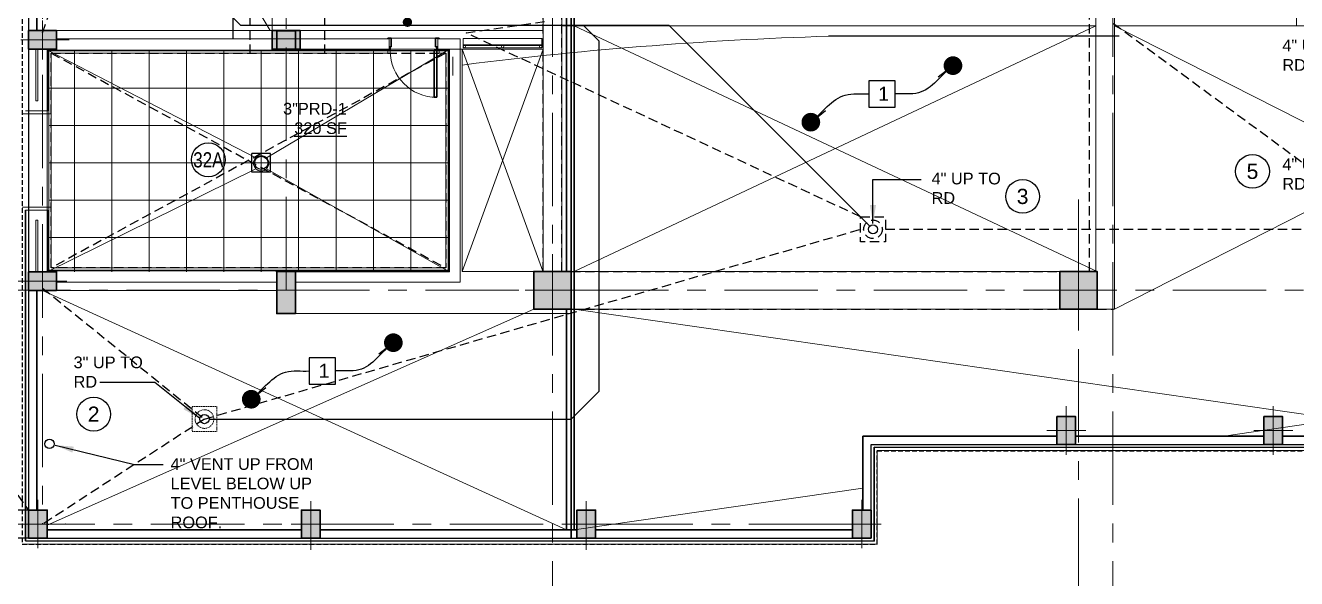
# Model space of a CAD drawing. Header units: inches. Extents: x -26575 to -19632, y -3216 to 2257.
# Drawn here: x -23559 to -22743, y 182 to 537 of the extents above; entities that cross this region are included whole.
import ezdxf
from ezdxf.enums import TextEntityAlignment as Align

# ---------------------------------------------------------------- set-up
doc = ezdxf.new("R2010")
doc.units = ezdxf.units.IN
doc.header["$LTSCALE"] = 48
doc.header["$MEASUREMENT"] = 0
doc.linetypes.add('A114$0$CENTER', pattern=[2, 1.25, -0.25, 0.25, -0.25])
doc.linetypes.add('NB_15th_PH Roof_plan$0$HIDDEN2', pattern=[0.1875, 0.125, -0.0625])
for name, color, linetype in [('A114$0$A roof pave', 8, 'Continuous'), ('A114$0$A-ANNO-PATT-13-14', 8, 'Continuous'), ('A114$0$A-ANNO-PATT-14', 8, 'Continuous'), ('A114$0$A-COLS', 8, 'Continuous'), ('A114$0$A-COLS-COLS13-14', 8, 'Continuous'), ('A114$0$A-DOOR', 8, 'Continuous'), ('A114$0$A-DOOR-FRAM', 8, 'Continuous'), ('A114$0$A-FLOOR-THRSHD', 8, 'Continuous'), ('A114$0$A-FLOR-HRAL', 8, 'Continuous'), ('A114$0$A-FLOR-OPN-TO-BELOW', 8, 'Continuous'), ('A114$0$A-FLOR-SLAB', 8, 'Continuous'), ('A114$0$A-GRID-GRD13-14', 8, 'Continuous'), ('A114$0$A-GRID-GRDP0-14', 8, 'Continuous'), ('A114$0$A-GRID-GRDP0-15', 8, 'Continuous'), ('A114$0$A-ROOF-CRTS', 8, 'Continuous'), ('A114$0$A-ROOF-RFDR', 8, 'Continuous'), ('A114$0$A-WALL-FULL-EXTR', 8, 'Continuous'), ('A114$0$A-WALL-FULL-INTR', 8, 'Continuous'), ('A114$0$Level 12', 8, 'Continuous'), ('A114$0$Level 21', 8, 'Continuous'), ('A114$0$S-BEAM', 8, 'Continuous'), ('A114$0$S-BEAM-BELOW', 8, 'Continuous'), ('ANNTEXT', 6, 'Continuous'), ('ETEXT', 6, 'Continuous'), ('F-Prot-Pipe', 13, 'Continuous'), ('NB_15th_PH Roof_plan$0$A-ROOF-RFDR', 1, 'NB_15th_PH Roof_plan$0$HIDDEN2'), ('NB_15th_PH Roof_plan$0$STCBEAMS', 1, 'NB_15th_PH Roof_plan$0$HIDDEN2'), ('NB_15th_PH Roof_plan$0$STCCOLS2', 1, 'NB_15th_PH Roof_plan$0$HIDDEN2'), ('NB_15th_PH Roof_plan$0$STFIN1', 1, 'NB_15th_PH Roof_plan$0$HIDDEN2'), ('NB_15th_PH Roof_plan$0$STFLOPNGS', 1, 'NB_15th_PH Roof_plan$0$HIDDEN2'), ('NB_15th_PH Roof_plan$0$STPJ', 1, 'NB_15th_PH Roof_plan$0$HIDDEN2'), ('NB_15th_PH Roof_plan$0$STPTREINF', 1, 'NB_15th_PH Roof_plan$0$HIDDEN2'), ('NB_15th_PH Roof_plan$0$STRFDRAIN', 1, 'NB_15th_PH Roof_plan$0$HIDDEN2'), ('NB_15th_PH Roof_plan$0$STSLABEDGE', 1, 'NB_15th_PH Roof_plan$0$HIDDEN2'), ('P-Anno', 6, 'Continuous'), ('P-Anno @ 96', 6, 'Continuous'), ('P-Anno-Text', 6, 'Continuous'), ('P-Pipe-Ftng', 122, 'Continuous'), ('P-Pipe-Ftng @ 96', 122, 'Continuous'), ('P-Strm-Pipe', 13, 'Continuous'), ('P-Text', 6, 'Continuous'), ('XREF', 7, 'Continuous')]:
    doc.layers.add(name, color=color, linetype=linetype)
doc.styles.add('ANNTEXT', font='romans.shx')
doc.styles.add('MAMEP ANNO', font='arial.ttf', dxfattribs={"height": 0.078125})
doc.styles.add('NB_15th_PH Roof_plan$0$ROMANS', font='romans.shx', dxfattribs={"width": 0.8})
doc.styles.add('P-00-JAR', font='arial.ttf')
doc.styles.get("Standard").update_dxf_attribs({"font": 'simplex.shx'})
doc.dimstyles.new('NB_15th_PH Roof_plan$0$tce_96', dxfattribs={"dimscale": 96, "dimtxt": 0.09375, "dimasz": 0.075, "dimexe": 0.075, "dimexo": 0.0625, "dimgap": 0.03125, "dimtad": 1, "dimdec": 3, "dimzin": 3, "dimdsep": 46, "dimlunit": 4, "dimtxsty": 'NB_15th_PH Roof_plan$0$ROMANS', "dimblk": 'NB_15th_PH Roof_plan$0$_ArchTick', "dimcen": 0, "dimdle": 0.075, "dimclrd": 3, "dimclre": 3, "dimclrt": 10, "dimadec": 0, "dimazin": 1, "dimtfac": 1, "dimtdec": 3, "dimtmove": 0, "dimatfit": 3, "dimldrblk": 'NB_15th_PH Roof_plan$0$_ArchTick', "dimfxl": 1, "dimtolj": 1, "dimtzin": 3, "dimlwd": -1, "dimlwe": -1, "dimarcsym": 0})
doc.dimstyles.new('STANDARD$7', dxfattribs={"dimtxt": 0.18, "dimasz": 0.125, "dimexe": 0.18, "dimexo": 0.06, "dimgap": 0.09, "dimtad": 0, "dimtih": 1, "dimtoh": 1, "dimdec": 4, "dimzin": 0, "dimdsep": 46, "dimtxsty": 'Standard', "dimcen": 0.09, "dimadec": 0, "dimazin": 0, "dimtfac": 1, "dimtdec": 4, "dimtofl": 0, "dimtmove": 0, "dimatfit": 3, "dimfxl": 1, "dimtolj": 1, "dimtzin": 0, "dimarcsym": 0})

# ---------------------------------------------------------------- blocks, each defined once
blk = doc.blocks.new('A114')
at = {"layer": 'A114$0$A roof pave', "lineweight": 0}
for p, q in [((-23544.5, 521.05, 352.97), (-23288.01, 521.05, 352.97)), ((-23544.5, 521.05, 352.97), (-23544.5, 380.09, 352.97)), ((-23528.01, 379.09, 352.97), (-23528.01, 521.05, 352.97)), ((-23504.01, 379.09, 352.97), (-23504.01, 521.05, 352.97)), ((-23480.01, 379.09, 352.97), (-23480.01, 521.05, 352.97)), ((-23456.01, 379.09, 352.97), (-23456.01, 521.05, 352.97)), ((-23432.01, 379.09, 352.97), (-23432.01, 521.05, 352.97)), ((-23408.01, 379.09, 352.97), (-23408.01, 521.05, 352.97)), ((-23384.01, 379.09, 352.97), (-23384.01, 521.05, 352.97)), ((-23360.01, 379.09, 352.97), (-23360.01, 521.05, 352.97)), ((-23336.01, 379.09, 352.97), (-23336.01, 521.05, 352.97)), ((-23312.01, 379.09, 352.97), (-23312.01, 521.05, 352.97)), ((-23288.01, 379.09, 352.97), (-23288.01, 521.05, 352.97)), ((-23544.5, 497.05, 352.97), (-23288.01, 497.05, 352.97)), ((-23544.5, 473.05, 352.97), (-23288.01, 473.05, 352.97)), ((-23544.5, 449.05, 352.97), (-23288.01, 449.05, 352.97)), ((-23544.5, 425.05, 352.97), (-23288.01, 425.05, 352.97)), ((-23544.5, 401.05, 352.97), (-23288.01, 401.05, 352.97)), ((-23544.5, 380.09, 352.97), (-23287.01, 380.09, 352.97))]:
    blk.add_line(p, q, dxfattribs=at)
at = {"layer": 'A114$0$A-ANNO-PATT-13-14', "lineweight": 0, "extrusion": (0, -1.11411e-09, -1)}
for points in [[(23539.5, 522.05, 0), (23539.5, 534.05, 0), (23557.5, 522.05, 0), (23557.5, 534.05, 0)], [(23539.5, 367.09, 0), (23539.5, 379.09, 0), (23557.5, 367.09, 0), (23557.5, 379.09, 0)]]:
    blk.add_solid(points, dxfattribs=at)
at = {"layer": 'A114$0$A-ANNO-PATT-13-14', "lineweight": 30, "extrusion": (8.2022e-05, 2.42834e-20, -1)}
blk.add_solid([(23401.03, 534.05, -1.92), (23383.03, 534.05, -1.92), (23401.03, 522.05, -1.92), (23383.03, 522.05, -1.92)], dxfattribs=at)
at = {"layer": 'A114$0$A-ANNO-PATT-13-14', "lineweight": 30}
for points in [[(-23386.03, 352.21), (-23398.03, 352.21), (-23386.03, 379.16), (-23398.03, 379.16)], [(-23209.02, 355.16), (-23209.02, 379.16), (-23233.02, 355.16), (-23233.02, 379.16)], [(-22871.02, 355.16, 0), (-22871.02, 379.16, 0), (-22895.02, 355.16, 0), (-22895.02, 379.16, 0)]]:
    blk.add_solid(points, dxfattribs=at)
at = {"layer": 'A114$0$A-ANNO-PATT-13-14', "lineweight": 0}
for points in [[(-22896.96, 286.09, 0), (-22884.96, 286.09, 0), (-22896.96, 268.09, 0), (-22884.96, 268.09, 0)], [(-22763.96, 286.09, 0), (-22751.96, 286.09, 0), (-22763.96, 268.09, 0), (-22751.96, 268.09, 0)], [(-23382.27, 226, 0), (-23370.27, 226, 0), (-23382.27, 208, 0), (-23370.27, 208, 0)], [(-23205.27, 226, 0), (-23193.27, 226, 0), (-23205.27, 208, 0), (-23193.27, 208, 0)], [(-23028.31, 226, 0), (-23016.31, 226, 0), (-23028.31, 208, 0), (-23016.31, 208, 0)]]:
    blk.add_solid(points, dxfattribs=at)
at = {"layer": 'A114$0$A-ANNO-PATT-13-14', "lineweight": 0, "extrusion": (1.11411e-09, 0, -1)}
blk.add_solid([(23545.5, 226, 0), (23557.5, 226, 0), (23545.5, 208, 0), (23557.5, 208, 0)], dxfattribs=at)
at = {"layer": 'A114$0$A-ANNO-PATT-14', "lineweight": 30}
for p in [(-23398.03, 379.16), (-23233.02, 379.16)]:
    blk.add_point(p, dxfattribs=at)
at = {"layer": 'A114$0$A-COLS', "lineweight": 30}
blk.add_3dface([(-23398.03, 533.91, 352.97), (-23386.03, 533.91, 352.97), (-23386.03, 522, 352.97), (-23398.03, 522, 352.97)], dxfattribs=at)
at = {"layer": 'A114$0$A-COLS-COLS13-14', "lineweight": 0}
for p, q in [((-23548.5, 515.47, 0), (-23548.5, 540.62, 0)), ((-23562.45, 528.05, 0), (-23531.3, 528.05, 0)), ((-23221.02, 343.62), (-23221.02, 390.42)), ((-22883.02, 343.62), (-22883.02, 390.42)), ((-23238.57, 367.16), (-23203.58, 367.16)), ((-22900.57, 367.16), (-22865.58, 367.16)), ((-23551.5, 201.42, 0), (-23551.5, 232.57, 0)), ((-23376.27, 200.45, 0), (-23376.27, 231.8, 0)), ((-23199.27, 200.45, 0), (-23199.27, 231.8, 0)), ((-23538.92, 217, 0), (-23564.07, 217, 0)), ((-23388.84, 217, 0), (-23363.69, 217, 0)), ((-23211.84, 217, 0), (-23186.69, 217, 0))]:
    blk.add_line(p, q, dxfattribs=at)
at = {"layer": 'A114$0$A-COLS-COLS13-14', "lineweight": 13}
for p, q in [((-23548.5, 360.52, 0), (-23548.5, 385.67, 0)), ((-23564.07, 373.09, 0), (-23532.92, 373.09, 0)), ((-22890.96, 261.52, 0), (-22890.96, 292.67, 0)), ((-22757.96, 261.51, 0), (-22757.96, 292.66, 0)), ((-22903.54, 277.09, 0), (-22878.39, 277.09, 0)), ((-22770.54, 277.09, 0), (-22745.39, 277.09, 0)), ((-23022.31, 201.42, 0), (-23022.31, 232.57, 0)), ((-23034.89, 217, 0), (-23009.74, 217, 0))]:
    blk.add_line(p, q, dxfattribs=at)
at = {"layer": 'A114$0$A-COLS-COLS13-14', "lineweight": 0}
blk.add_point((-23533.56, 217.04, 0), dxfattribs=at)
at = {"layer": 'A114$0$A-COLS-COLS13-14', "lineweight": 30}
for points in [[(-23557.5, 522.05, 0), (-23557.5, 534.05, 0), (-23539.5, 534.05, 0), (-23539.5, 522.05, 0)], [(-23401.03, 534.05, 0), (-23383.03, 534.05, 0), (-23383.03, 522.05, 0), (-23401.03, 522.05, 0)], [(-23557.5, 367.09, 0), (-23557.5, 379.09, 0), (-23539.5, 379.09, 0), (-23539.5, 367.09, 0)], [(-23386.03, 379.16), (-23398.03, 379.16), (-23398.03, 352.21), (-23386.03, 352.21)], [(-23233.02, 355.16), (-23209.02, 355.16), (-23209.02, 379.16), (-23233.02, 379.16)], [(-22895.02, 355.16), (-22871.02, 355.16), (-22871.02, 379.16), (-22895.02, 379.16)], [(-22896.96, 268.09, 0), (-22884.96, 268.09, 0), (-22884.96, 286.09, 0), (-22896.96, 286.09, 0)], [(-22763.96, 268.09), (-22751.96, 268.09), (-22751.96, 286.09), (-22763.96, 286.09)], [(-23545.5, 208), (-23557.5, 208), (-23557.5, 226), (-23545.5, 226)], [(-23382.27, 208), (-23370.27, 208), (-23370.27, 226), (-23382.27, 226)], [(-23205.27, 208), (-23193.27, 208), (-23193.27, 226), (-23205.27, 226)], [(-23028.31, 208, 0), (-23016.31, 208, 0), (-23016.31, 226, 0), (-23028.31, 226, 0)]]:
    blk.add_3dface(points, dxfattribs=at)
at = {"layer": 'A114$0$A-DOOR', "lineweight": 30}
for p, q in [((-23297.01, 491.17), (-23297.01, 521.17)), ((-23297.01, 521.17), (-23295.26, 521.17)), ((-23295.26, 521.17), (-23295.26, 491.17)), ((-23295.26, 491.17), (-23297.01, 491.17))]:
    blk.add_line(p, q, dxfattribs=at)
at = {"layer": 'A114$0$A-DOOR', "lineweight": 0}
blk.add_arc((-23295.26, 521.17), 30, 180, 270, dxfattribs=at)
at = {"layer": 'A114$0$A-DOOR-FRAM', "lineweight": 30}
for p, q in [((-23324.51, 529.17), (-23326.76, 529.17)), ((-23326.76, 529.17), (-23326.76, 528.8)), ((-23325.26, 521.17), (-23325.26, 523.59)), ((-23325.26, 523.59), (-23324.51, 523.59)), ((-23324.51, 523.59), (-23324.51, 529.17)), ((-23296.01, 529.17), (-23293.76, 529.17)), ((-23296.01, 523.59), (-23296.01, 529.17)), ((-23295.26, 523.59), (-23296.01, 523.59)), ((-23295.26, 521.17), (-23295.26, 523.59)), ((-23293.76, 529.17), (-23293.76, 528.8)), ((-23326.76, 521.17), (-23326.76, 521.55)), ((-23326.76, 521.17), (-23325.26, 521.17)), ((-23293.76, 521.17), (-23295.26, 521.17)), ((-23293.76, 521.17), (-23293.76, 521.55))]:
    blk.add_line(p, q, dxfattribs=at)
at = {"layer": 'A114$0$A-DOOR-FRAM', "lineweight": 13}
for p, q in [((-23326.61, 528.8), (-23326.76, 528.8)), ((-23324.66, 529.02), (-23326.61, 529.02)), ((-23326.61, 529.02), (-23326.61, 528.8)), ((-23325.41, 521.32), (-23325.41, 523.74)), ((-23325.41, 523.74), (-23324.66, 523.74)), ((-23324.66, 523.74), (-23324.66, 529.02)), ((-23295.86, 523.74), (-23295.86, 529.02)), ((-23295.86, 529.02), (-23293.91, 529.02)), ((-23295.11, 523.74), (-23295.86, 523.74)), ((-23295.11, 521.32), (-23295.11, 523.74)), ((-23293.91, 529.02), (-23293.91, 528.8)), ((-23293.91, 528.8), (-23293.76, 528.8)), ((-23326.76, 521.55), (-23326.61, 521.55)), ((-23326.61, 521.32), (-23326.61, 521.55)), ((-23326.61, 521.32), (-23325.41, 521.32)), ((-23293.91, 521.32), (-23295.11, 521.32)), ((-23293.76, 521.55), (-23293.91, 521.55)), ((-23293.91, 521.32), (-23293.91, 521.55))]:
    blk.add_line(p, q, dxfattribs=at)
at = {"layer": 'A114$0$A-FLOOR-THRSHD', "lineweight": 0}
for p, q in [((-23324.51, 529.17, 352.97), (-23296.01, 529.17, 352.97)), ((-23325.26, 521.17, 352.97), (-23295.26, 521.17, 352.97))]:
    blk.add_line(p, q, dxfattribs=at)
at = {"layer": 'A114$0$A-FLOR-HRAL', "lineweight": 0}
for p, q in [((-23278.26, 529.05), (-23227.76, 529.05)), ((-23278.26, 523.05), (-23278.26, 529.05)), ((-23278.26, 524.8), (-23227.76, 524.8)), ((-23277.51, 524.55), (-23278.26, 524.55)), ((-23277.51, 523.05), (-23278.26, 523.05)), ((-23253.01, 523.05), (-23252.26, 523.05)), ((-23253.01, 523.05), (-23252.26, 523.05)), ((-23239.51, 523.05), (-23240.26, 523.05)), ((-23239.51, 523.05), (-23240.26, 523.05)), ((-23228.51, 524.55), (-23227.76, 524.55)), ((-23228.51, 523.05), (-23227.76, 523.05)), ((-23227.76, 523.05), (-23227.76, 529.05))]:
    blk.add_line(p, q, dxfattribs=at)
at = {"layer": 'A114$0$A-FLOR-HRAL', "lineweight": 13}
for p, q in [((-23228.51, 524.55), (-23277.51, 524.55)), ((-23253.01, 523.05), (-23277.51, 523.05)), ((-23253.01, 523.05), (-23228.51, 523.05))]:
    blk.add_line(p, q, dxfattribs=at)
at = {"layer": 'A114$0$A-FLOR-HRAL', "lineweight": 13, "extrusion": (0, 0, -1)}
blk.add_arc((23277.51, 523.8), 0.75, 270.00011, 90.11205, dxfattribs=at)
at = {"layer": 'A114$0$A-FLOR-HRAL', "lineweight": 0, "extrusion": (0, 0, -1)}
blk.add_arc((23277.51, 523.8), 0.75, 90.11205, 270.00011, dxfattribs=at)
at = {"layer": 'A114$0$A-FLOR-HRAL', "lineweight": 0}
for centre, start in [((-23253.01, 523.8), 270.53253), ((-23228.51, 523.8), 90.11205)]:
    blk.add_arc(centre, 0.75, start, 270.00011, dxfattribs=at)
at = {"layer": 'A114$0$A-FLOR-HRAL', "lineweight": 13}
blk.add_arc((-23228.51, 523.8), 0.75, 270.00011, 90.11205, dxfattribs=at)
at = {"layer": 'A114$0$A-FLOR-OPN-TO-BELOW', "lineweight": 0}
for p, q in [((-23719.45, 1071.77), (-23402.37, 534.05)), ((-22871.02, 379.16), (-23207.02, 537.16)), ((-23207.02, 379.16), (-22872.02, 537.16)), ((-22860.02, 355.16), (-22502.02, 537.16)), ((-22860.02, 537.16), (-22502.02, 355.16)), ((-23279.01, 522.05), (-23227.1, 379.46)), ((-23227.01, 522.05), (-23279.01, 379.16)), ((-23548.5, 367.09), (-23211.9, 213.32)), ((-23545.5, 216.37), (-23233.02, 355.16)), ((-23207.02, 355.16), (-22641.24, 273.49)), ((-22223.56, 355.16), (-22789.72, 273.51)), ((-23021.56, 240.07), (-23207.02, 213.32))]:
    blk.add_line(p, q, dxfattribs=at)
at = {"layer": 'A114$0$A-FLOR-SLAB', "lineweight": 13}
for p, q in [((-23401.03, 641.37), (-23401.03, 534.05)), ((-23539.5, 534.05), (-23401.03, 534.05)), ((-22860.02, 537.16), (-22502.02, 537.16)), ((-23279.01, 379.16), (-23279.01, 522.05)), ((-23279.01, 522.05), (-23227.01, 522.05)), ((-23227.01, 379.16), (-23227.01, 522.05)), ((-23279.01, 379.16), (-23233.02, 379.16)), ((-23539.5, 367.09), (-23398.03, 367.09))]:
    blk.add_line(p, q, dxfattribs=at)
at = {"layer": 'A114$0$A-FLOR-SLAB', "lineweight": 0}
blk.add_line((-23557.5, 522.05), (-23557.5, 379.09), dxfattribs=at)
at = {"layer": 'A114$0$A-GRID-GRD13-14', "linetype": 'A114$0$CENTER', "lineweight": 0}
for p, q in [((-23548.5, 697.58, 0), (-23548.5, 217, 0)), ((-23034.89, 217, 0), (-24155.5, 217, 0))]:
    blk.add_line(p, q, dxfattribs=at)
at = {"layer": 'A114$0$A-GRID-GRDP0-14', "linetype": 'A114$0$CENTER', "lineweight": 0}
blk.add_line((-22883.02, 425.41), (-22883.02, -201.12), dxfattribs=at)
at = {"layer": 'A114$0$A-GRID-GRDP0-15', "linetype": 'A114$0$CENTER', "lineweight": 0}
for p, q in [((-23392.03, 367.16), (-23392.03, 2113.24)), ((-23221.02, 2113.24), (-23221.02, -676.91)), ((-22861.02, 2113.24), (-22861.02, -797.91)), ((-24358.53, 367.16), (-20364.93, 367.16))]:
    blk.add_line(p, q, dxfattribs=at)
at = {"layer": 'A114$0$A-ROOF-CRTS', "lineweight": 0}
for p, q in [((-23544.5, 521.05), (-23411.58, 452.28)), ((-23287.01, 522.05), (-23404.6, 452.28)), ((-23545.5, 379.09), (-23411.58, 445.29)), ((-23287.01, 379.09), (-23404.6, 445.29))]:
    blk.add_line(p, q, dxfattribs=at)
blk.add_point((-23544.5, 521.05), dxfattribs=at)
at = {"layer": 'A114$0$A-ROOF-RFDR', "lineweight": 13}
blk.add_circle((-23408.09, 448.78, 352.97), 4.94, dxfattribs=at)
at = {"layer": 'A114$0$A-WALL-FULL-EXTR', "lineweight": 30}
for p, q in [((-23552.25, 534.05), (-23552.25, 673)), ((-23559.5, 206.12), (-23559.5, 418.57)), ((-23552.25, 226), (-23552.25, 367.09)), ((-23021.56, 273.54), (-22896.96, 273.52)), ((-22884.96, 273.52), (-22763.96, 273.5)), ((-22751.96, 273.5), (-22630.96, 273.48)), ((-23014.31, 266.29), (-22347.33, 266.2)), ((-23545.5, 213.37), (-23382.27, 213.35)), ((-23370.27, 213.35), (-23205.27, 213.32)), ((-23193.27, 213.32), (-23028.31, 213.3)), ((-23559.5, 206.12), (-23014.31, 206.05))]:
    blk.add_line(p, q, dxfattribs=at)
at = {"layer": 'A114$0$A-WALL-FULL-EXTR', "lineweight": 13}
for p, q in [((-23539.5, 528.8), (-23362.01, 528.8)), ((-23362.01, 528.8), (-23325.85, 528.8)), ((-23325.85, 521.55), (-23325.85, 528.8)), ((-23294.55, 521.55), (-23294.55, 528.8)), ((-23294.55, 528.8), (-23280.26, 528.8)), ((-23280.26, 372.34), (-23280.26, 528.8)), ((-23545, 521.55), (-23545, 482.57)), ((-23545, 521.55), (-23325.85, 521.55)), ((-23543, 519.55), (-23326.76, 519.55)), ((-23543, 519.55), (-23543, 480.57)), ((-23326.76, 521.55), (-23326.76, 519.55)), ((-23294.55, 521.55), (-23287.51, 521.55)), ((-23293.76, 521.55), (-23293.76, 519.55)), ((-23293.76, 519.55), (-23289.51, 519.55)), ((-23289.51, 381.59), (-23289.51, 519.55)), ((-23287.51, 379.59), (-23287.51, 521.55)), ((-23545, 482.57), (-23559.5, 482.57)), ((-23543, 480.57), (-23561.5, 480.57)), ((-23543, 420.57), (-23561.5, 420.57)), ((-23545, 418.57), (-23559.5, 418.57)), ((-23545, 418.57), (-23545, 379.59)), ((-23543, 420.57), (-23543, 381.59)), ((-23545, 379.59), (-23287.51, 379.59)), ((-23543, 381.59), (-23289.51, 381.59)), ((-23539.5, 372.34), (-23398.03, 372.34)), ((-23386.03, 372.34), (-23280.26, 372.34)), ((-23012.31, 264.29), (-22349.33, 264.2)), ((-23012.31, 264.18), (-23012.31, 203.95)), ((-23561.5, 204.12), (-23012.31, 204.05))]:
    blk.add_line(p, q, dxfattribs=at)
at = {"layer": 'A114$0$A-WALL-FULL-EXTR', "lineweight": 0}
for p, q in [((-23552.87, 488.82), (-23552.87, 522.05)), ((-23551.62, 522.05), (-23551.62, 488.82)), ((-23551.62, 488.82), (-23552.87, 488.82)), ((-23543, 480.57), (-23543, 420.57)), ((-23552.87, 379.09), (-23552.87, 412.32)), ((-23551.62, 412.32), (-23552.87, 412.32)), ((-23551.62, 412.32), (-23551.62, 379.09))]:
    blk.add_line(p, q, dxfattribs=at)
at = {"layer": 'A114$0$A-WALL-FULL-INTR', "lineweight": 30}
for p, q in [((-23211.9, 541.92), (-23211.9, 379.16)), ((-23207.02, 541.92), (-23207.02, 213.32)), ((-23211.9, 355.16), (-23211.9, 213.32)), ((-23021.56, 273.54), (-23021.56, 226)), ((-23014.31, 266.29), (-23014.31, 206.05))]:
    blk.add_line(p, q, dxfattribs=at)
at = {"layer": 'A114$0$Level 12', "lineweight": 0}
blk.add_point((-23533.56, 216.98), dxfattribs=at)
at = {"layer": 'A114$0$Level 21', "lineweight": 0}
for p, q in [((-23557.5, 226), (-24094.25, 226)), ((-23557.5, 208), (-24121.91, 208))]:
    blk.add_line(p, q, dxfattribs=at)
at = {"layer": 'A114$0$S-BEAM', "lineweight": 0}
for p, q in [((-22872.02, 537.16), (-22872.02, 912.16)), ((-22860.02, 537.16), (-22860.02, 888.16)), ((-23227.01, 522.05), (-23227.01, 542.73)), ((-23215.02, 379.16), (-23215.02, 541.92)), ((-23215.02, 537.16), (-23207.02, 537.16)), ((-23545.5, 522.05), (-23545.5, 379.09)), ((-23383.03, 522.05), (-23325.41, 522.05)), ((-23325.26, 522.05), (-23279.01, 522.05)), ((-23287.01, 379.09), (-23287.01, 522.05)), ((-23386.03, 379.09), (-23287.01, 379.09)), ((-23209.02, 379.16), (-23207.02, 379.16)), ((-23211.9, 352.21), (-23209.02, 352.21)), ((-23209.02, 352.21), (-23209.02, 355.16)), ((-23209.02, 355.16), (-23207.02, 355.16))]:
    blk.add_line(p, q, dxfattribs=at)
at = {"layer": 'A114$0$S-BEAM', "lineweight": 13}
for p, q in [((-23207.02, 537.16), (-22872.02, 537.16)), ((-22872.02, 379.16), (-22872.02, 537.16)), ((-22860.02, 355.16), (-22860.02, 537.16)), ((-23207.02, 379.16), (-22895.02, 379.16)), ((-23386.03, 352.21), (-23211.9, 352.21)), ((-23232.26, 355.16), (-23211.9, 355.16)), ((-23207.02, 355.16), (-22895.02, 355.16)), ((-22871.02, 355.16), (-22860.02, 355.16))]:
    blk.add_line(p, q, dxfattribs=at)
at = {"layer": 'A114$0$S-BEAM-BELOW', "lineweight": 0}
for p, q in [((-22743.03, 537.16, 352.97), (-22743.03, 653.34, 352.97)), ((-23383.03, 534.05, 352.97), (-23227.01, 534.05, 352.97)), ((-22743.03, 537.16, 352.97), (-22860.02, 537.16, 352.97))]:
    blk.add_line(p, q, dxfattribs=at)
blk = doc.blocks.new('P-Up')
at = {"color": 0, "linetype": 'Continuous'}
blk.add_circle((0, 0), 0.0469, dxfattribs=at)
blk = doc.blocks.new('*U350')
at = {"color": 0, "linetype": 'Continuous'}
blk.add_circle((0, 0), 0.1132, dxfattribs=at)
at = {"color": 0, "linetype": 'ByBlock', "style": 'MAMEP ANNO'}
blk.add_attdef('ID', text='', height=0.1016, dxfattribs=at).set_placement((0, 0), align=Align.MIDDLE_CENTER)
blk = doc.blocks.new('NB_15th_PH Roof_plan$0$_ArchTick')
at = {"linetype": 'ByBlock', "const_width": 0.15}
blk.add_lwpolyline([(-0.5, -0.5), (0.5, 0.5)], dxfattribs=at)
blk = doc.blocks.new('*U852')
at = {"layer": 'NB_15th_PH Roof_plan$0$A-ROOF-RFDR', "lineweight": 13}
blk.add_circle((0, 0), 48, dxfattribs=at)
blk.add_3dface([(-64, 64), (64, 64), (64, -64), (-64, -64)], dxfattribs=at)
blk = doc.blocks.new('LDGD')
at = {"layer": 'P-Pipe-Ftng'}
for p, q in [((-3, -3), (-3, 3)), ((3, 3), (-3, 3)), ((3, -3), (3, 3)), ((3, -3), (-3, -3))]:
    blk.add_line(p, q, dxfattribs=at)
blk.add_circle((0, 0), 2.12, dxfattribs=at)
blk = doc.blocks.new('VAL-PLBG-PipeUpTakeoff-Anno')
at = {"color": 0, "linetype": 'ByBlock'}
blk.add_circle((0.0002, 0), 0.0312, dxfattribs=at)
blk = doc.blocks.new('A$C05F53567')
at = {"layer": 'P-Pipe-Ftng @ 96', "xscale": 96, "yscale": 96, "zscale": 96, "rotation": 90}
blk.add_blockref('VAL-PLBG-PipeUpTakeoff-Anno', (-23542.94, 419.19), dxfattribs=at)
blk = doc.blocks.new('A$C60736173')
at = {"transparency": 33554457}
blk.add_blockref('A$C05F53567', (-1.09, -150.72), dxfattribs=at)
blk = doc.blocks.new('ZA_SQR')
blk.add_lwpolyline([(-0.703125, -0.703125), (0.703125, -0.703125), (0.703125, 0.703125), (-0.703125, 0.703125)], close=True)
at = {"layer": 'ANNTEXT', "style": 'ANNTEXT'}
blk.add_attdef('SQRID', text='', height=0.75, dxfattribs=at).set_placement((0, 0), align=Align.MIDDLE)
at = {"layer": 'ANNTEXT', "style": 'ANNTEXT', "flags": 1}
blk.add_attdef('SQRDESCRIPTION', text='', height=0.75, dxfattribs=at).set_placement((0, -2.125), align=Align.MIDDLE)
blk = doc.blocks.new('NB_15th_PH Roof_plan')
at = {"layer": 'NB_15th_PH Roof_plan$0$STCBEAMS', "linetype": 'NB_15th_PH Roof_plan$0$HIDDEN2'}
for p, q in [((-22876.02, 379.16), (-22876.02, 1009.15)), ((-23415.41, 939.16), (-23415.41, 519.55)), ((-23215.01, 379.16), (-23215.01, 652.15)), ((-23367.41, 642.09), (-23367.41, 519.55)), ((-23227.01, 379.16), (-23227.01, 642.09)), ((-23209.02, 379.16), (-22895.02, 379.16)), ((-23209.02, 355.16), (-22895.02, 355.16)), ((-22871.02, 355.16, 0), (-22860.52, 355.16, 0))]:
    blk.add_line(p, q, dxfattribs=at)
at = {"layer": 'NB_15th_PH Roof_plan$0$STCBEAMS', "linetype": 'Continuous'}
for p, q in [((-23557.5, 225.94), (-24094.25, 225.94)), ((-23557.5, 207.94), (-24121.91, 207.94))]:
    blk.add_line(p, q, dxfattribs=at)
blk.add_lwpolyline([(-21414.54, 1096.49), (-23728.15, 1096.49), (-23909.03, 689.38), (-23557.5, 689.38), (-23557.5, 208.02), (-23016.34, 207.99), (-23016.34, 268.11), (-22345.34, 268.07), (-22345.34, 207.95), (-22218.31, 207.94), (-22218.33, 439.25), (-21414.54, 439.13)], close=True, dxfattribs=at)
at = {"layer": 'NB_15th_PH Roof_plan$0$STCCOLS2'}
for points in [[(-23539.5, 534.05), (-23557.5, 534.05), (-23557.5, 522.05), (-23539.5, 522.05)], [(-23401.03, 522.05), (-23383.03, 522.05), (-23383.03, 534.05), (-23401.03, 534.05)], [(-23539.5, 379.09), (-23557.5, 379.09), (-23557.5, 367.09), (-23539.5, 367.09)], [(-23398.03, 379.21), (-23386.03, 379.21), (-23386.03, 352.21), (-23398.03, 352.21)], [(-23233.02, 379.16), (-23209.02, 379.16), (-23209.02, 355.16), (-23233.02, 355.16)], [(-22896.96, 286.09), (-22896.96, 268.09), (-22884.96, 268.09), (-22884.96, 286.09)], [(-22763.96, 286.09), (-22763.96, 268.09), (-22751.96, 268.09), (-22751.96, 286.09)], [(-23557.5, 226), (-23557.5, 208), (-23545.5, 208), (-23545.5, 226)], [(-23382.27, 226), (-23382.27, 208), (-23370.27, 208), (-23370.27, 226)], [(-23205.27, 226), (-23205.27, 208), (-23193.27, 208), (-23193.27, 226)], [(-23028.31, 226), (-23028.31, 208), (-23016.31, 208), (-23016.31, 226)]]:
    blk.add_lwpolyline(points, close=True, dxfattribs=at)
at = {"layer": 'NB_15th_PH Roof_plan$0$STCCOLS2', "elevation": 0}
blk.add_lwpolyline([(-22895.02, 379.16), (-22871.02, 379.16), (-22871.02, 355.16), (-22895.02, 355.16)], close=True, dxfattribs=at)
at = {"layer": 'NB_15th_PH Roof_plan$0$STFIN1', "ltscale": 0.5}
blk.add_lwpolyline([(-21410.54, 1100.49), (-23730.75, 1100.49), (-23915.18, 685.38), (-23561.5, 685.38), (-23561.5, 204.02), (-23012.34, 203.99), (-23012.34, 264.11), (-22349.34, 264.07), (-22349.34, 203.95), (-22214.31, 203.94), (-22214.33, 435.25), (-21410.54, 435.13)], close=True, dxfattribs=at)
at = {"layer": 'NB_15th_PH Roof_plan$0$STFLOPNGS'}
for p, q in [((-23889.02, 689.38), (-23557.5, 225.94)), ((-23543, 519.55), (-23289.46, 381.59)), ((-23289.46, 519.55), (-23543, 381.59))]:
    blk.add_line(p, q, dxfattribs=at)
at = {"layer": 'NB_15th_PH Roof_plan$0$STPJ', "const_width": 1}
blk.add_lwpolyline([(-23209.02, 553.67), (-23209.02, 208)], dxfattribs=at)
at = {"layer": 'NB_15th_PH Roof_plan$0$STPTREINF', "lineweight": 13, "ltscale": 39.370079}
for p, q in [((-23420.29, 528.76), (-23432.29, 528.76)), ((-23285.03, 517.13), (-23285.03, 505.13))]:
    blk.add_line(p, q, dxfattribs=at)
blk.add_arc((-22968.96, -1923.87), 2455.43, 91.74205, 97.39581, dxfattribs=at)
at = {"layer": 'NB_15th_PH Roof_plan$0$STRFDRAIN'}
for p, q in [((-23548.5, 532.55, 0), (-23435.94, 867.14)), ((-23276.51, 532.55, 0), (-23224.02, 540.17)), ((-22689.07, 412.24), (-22863.02, 540.17)), ((-23023.09, 414.36), (-23276.51, 532.55, 0)), ((-23444.5, 284.45), (-23023.09, 406.36)), ((-23007.09, 406.36), (-22689.07, 406.36)), ((-23548.5, 368.59, 0), (-23444.5, 284.45)), ((-23444.5, 284.45), (-23549, 216.52))]:
    blk.add_line(p, q, dxfattribs=at)
blk.add_circle((-23015.09, 406.36), 6, dxfattribs=at)
blk.add_3dface([(-23023.09, 414.36), (-23007.09, 414.36), (-23007.09, 398.36), (-23023.09, 398.36)], dxfattribs=at)
at = {"layer": 'NB_15th_PH Roof_plan$0$STSLABEDGE'}
blk.add_lwpolyline([(-23543, 519.55), (-23289.46, 519.55), (-23289.46, 381.59), (-23543, 381.59)], close=True, dxfattribs=at)
at = {"layer": 'NB_15th_PH Roof_plan$0$STRFDRAIN', "xscale": 0.125, "yscale": 0.125, "zscale": 0.125}
blk.add_blockref('*U852', (-23444.5, 284.45), dxfattribs=at)
at = {"layer": 'NB_15th_PH Roof_plan$0$STPTREINF', "lineweight": 13, "ltscale": 39.370079}
for points in [[(-23426.29, 1096.49), (-23426.29, 528.76)], [(-22857.03, 530.43), (-23043.61, 530.43)]]:
    blk.add_leader(points, dimstyle='NB_15th_PH Roof_plan$0$tce_96', override={"dimscale": 1, "dimclrd": 8}, dxfattribs=at)

msp = doc.modelspace()

# ---------------------------------------------------------------- linework, layer by layer
at = {"layer": 'P-Strm-Pipe'}
for p, q in [((-23421.06, 537.36), (-23427.51, 543.82)), ((-23146.11, 537.36), (-23421.06, 537.36)), ((-23191, 527.26), (-23201.11, 537.36)), ((-23017.2, 408.46), (-23146.11, 537.36)), ((-23191, 302.42), (-23191, 527.26)), ((-23191, 302.42), (-23208.97, 284.45)), ((-23441.53, 284.45), (-23208.97, 284.45))]:
    msp.add_line(p, q, dxfattribs=at)

# ---------------------------------------------------------------- block references
msp.add_blockref('A$C60736173', (0, 0))
at = {"layer": 'ETEXT', "transparency": 33554687, "xscale": 12.00384, "yscale": 12.00384, "zscale": 12.00384}
for p in [(-23009.37, 493.36, 0), (-23368.82, 315.35, 0)]:
    msp.add_blockref('ZA_SQR', p, dxfattribs=at)
at = {"layer": 'F-Prot-Pipe', "color": 122, "xscale": 63.36, "yscale": 63.36, "zscale": 63.36}
for p in [(-23015.1, 406.36), (-23444.5, 284.45)]:
    msp.add_blockref('P-Up', p, dxfattribs=at)
at = {"layer": 'P-Anno @ 96'}
ref = msp.add_blockref('*U350', (-23442, 451), dxfattribs=dict(at, xscale=96, yscale=96, zscale=96))
ref.add_attrib('ID', '32A', dxfattribs={"layer": '0', "color": 0, "linetype": 'ByBlock', "height": 9.75, "style": 'MAMEP ANNO', "width": 0.8}).set_placement((-23442, 451), align=Align.MIDDLE_CENTER)
at = {"layer": 'P-Anno @ 96', "xscale": 96, "yscale": 96, "zscale": 96}
for p, values in [((-22771.35, 443.59), {'ID': '5'}), ((-22919, 427.5), {'ID': '3'}), ((-23515.68, 287.6), {'ID': '2'})]:
    msp.add_blockref('*U350', p, dxfattribs=at).add_auto_attribs(values)
at = {"layer": 'P-Pipe-Ftng', "xscale": 2, "yscale": 2, "zscale": 2}
msp.add_blockref('LDGD', (-23408.01, 449.05), dxfattribs=at)
at = {"layer": 'XREF'}
for name in ['A114', 'NB_15th_PH Roof_plan']:
    msp.add_blockref(name, (0, 0), dxfattribs=at)

# ---------------------------------------------------------------- texts
at = {"layer": 'P-Anno', "char_height": 7.5, "style": 'MAMEP ANNO'}
for s, insert, width, attachment_point in [('4" UP TO RD', (-22752.17, 528.2, 0), 52.0423, 1), ('3"PRD-1\\P{\\L320 SF}', (-23353.04, 487.62, 0), 52.1223, 3), ('4" UP TO RD', (-22752.17, 451.86, 0), 52.0423, 1), ('4" UP TO RD', (-22977.47, 442.73, 0), 52.0423, 1), ('3" UP TO RD', (-23528.57, 324.64), 52.0423, 1), ('4" VENT UP FROM LEVEL BELOW UP TO PENTHOUSE ROOF.', (-23466.26, 259.31), 94.7849, 1)]:
    msp.add_mtext(s, dxfattribs=dict(at, insert=insert, width=width, attachment_point=attachment_point))
at = {"layer": 'P-Anno-Text', "transparency": 33554687, "char_height": 9, "width": 184.6435, "attachment_point": 7, "style": 'P-00-JAR'}
for insert in [(-23011.74, 488.96, 0), (-23371.18, 310.94, 0)]:
    msp.add_mtext('1', dxfattribs=dict(at, insert=insert))

# ---------------------------------------------------------------- leaders
at = {"layer": 'ETEXT', "transparency": 33554687, "path_type": 1}
for points in [[(-22963.73, 511.52), (-22985.84, 494.09), (-23000.93, 493.36)], [(-23055.01, 475.2), (-23032.91, 492.64), (-23017.81, 493.36)], [(-23323.18, 333.51), (-23345.28, 316.07), (-23360.38, 315.35)], [(-23414.45, 297.19), (-23392.35, 314.62), (-23377.26, 315.35)]]:
    msp.add_leader(points, dimstyle='STANDARD$7', override={"dimscale": 96, "dimgap": 0.09, "dimtad": 0, "dimldrblk": 'Dot'}, dxfattribs=at)
at = {"layer": 'P-Anno'}
msp.add_leader([(-23540.5, 267.67), (-23489.51, 255.22), (-23471.05, 255.22)], dimstyle='STANDARD$7', override={"dimscale": 96}, dxfattribs=at)
at = {"layer": 'P-Text'}
for points, override in [([(-23314.15, 539.43, 0), (-23314.15, 560.3, 0), (-23289.05, 560.3, 0)], {"dimscale": 96, "dimasz": 0.0625, "dimldrblk": 'Dot'}), ([(-23015.11, 410.04), (-23015.11, 438.44), (-22984.11, 438.44)], {"dimscale": 96}), ([(-23447.37, 284.82), (-23476.42, 308), (-23511.68, 308)], {"dimscale": 96})]:
    msp.add_leader(points, dimstyle='STANDARD$7', override=override, dxfattribs=at)

doc.saveas('drawing.dxf')
